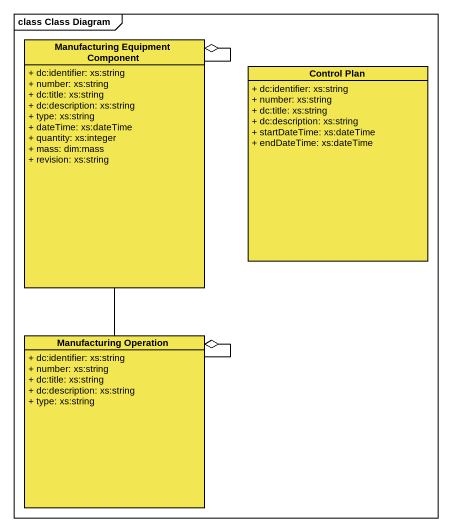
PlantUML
@startuml
mainframe class Class Diagram
hide circle
hide empty members
skinparam classAttributeIconSize 0
class "Manufacturing Equipment Component" as Manufacturing_Equipment #F2E753 {
  + dc:identifier: xs:string
  + number: xs:string
  + dc:title: xs:string
  + dc:description: xs:string
  + type: xs:string
  + dateTime: xs:dateTime
  + quantity: xs:integer
  + mass: dim:mass
  + revision: xs:string
}
class "Control Plan" as Control_Plan #F2E753 {
  + dc:identifier: xs:string
  + number: xs:string
  + dc:title: xs:string
  + dc:description: xs:string
  + startDateTime: xs:dateTime
  + endDateTime: xs:dateTime
}
class "Manufacturing Operation" as Manufacturing_Operation #F2E753 {
  + dc:identifier: xs:string
  + number: xs:string
  + dc:title: xs:string
  + dc:description: xs:string
  + type: xs:string
}
Manufacturing_Equipment -- Manufacturing_Equipment
Manufacturing_Equipment -- Manufacturing_Equipment
Manufacturing_Equipment --o Manufacturing_Equipment
Manufacturing_Operation -up- Manufacturing_Equipment
Manufacturing_Operation -- Manufacturing_Operation
Manufacturing_Operation -- Manufacturing_Operation
Manufacturing_Operation --o Manufacturing_Operation
@enduml
